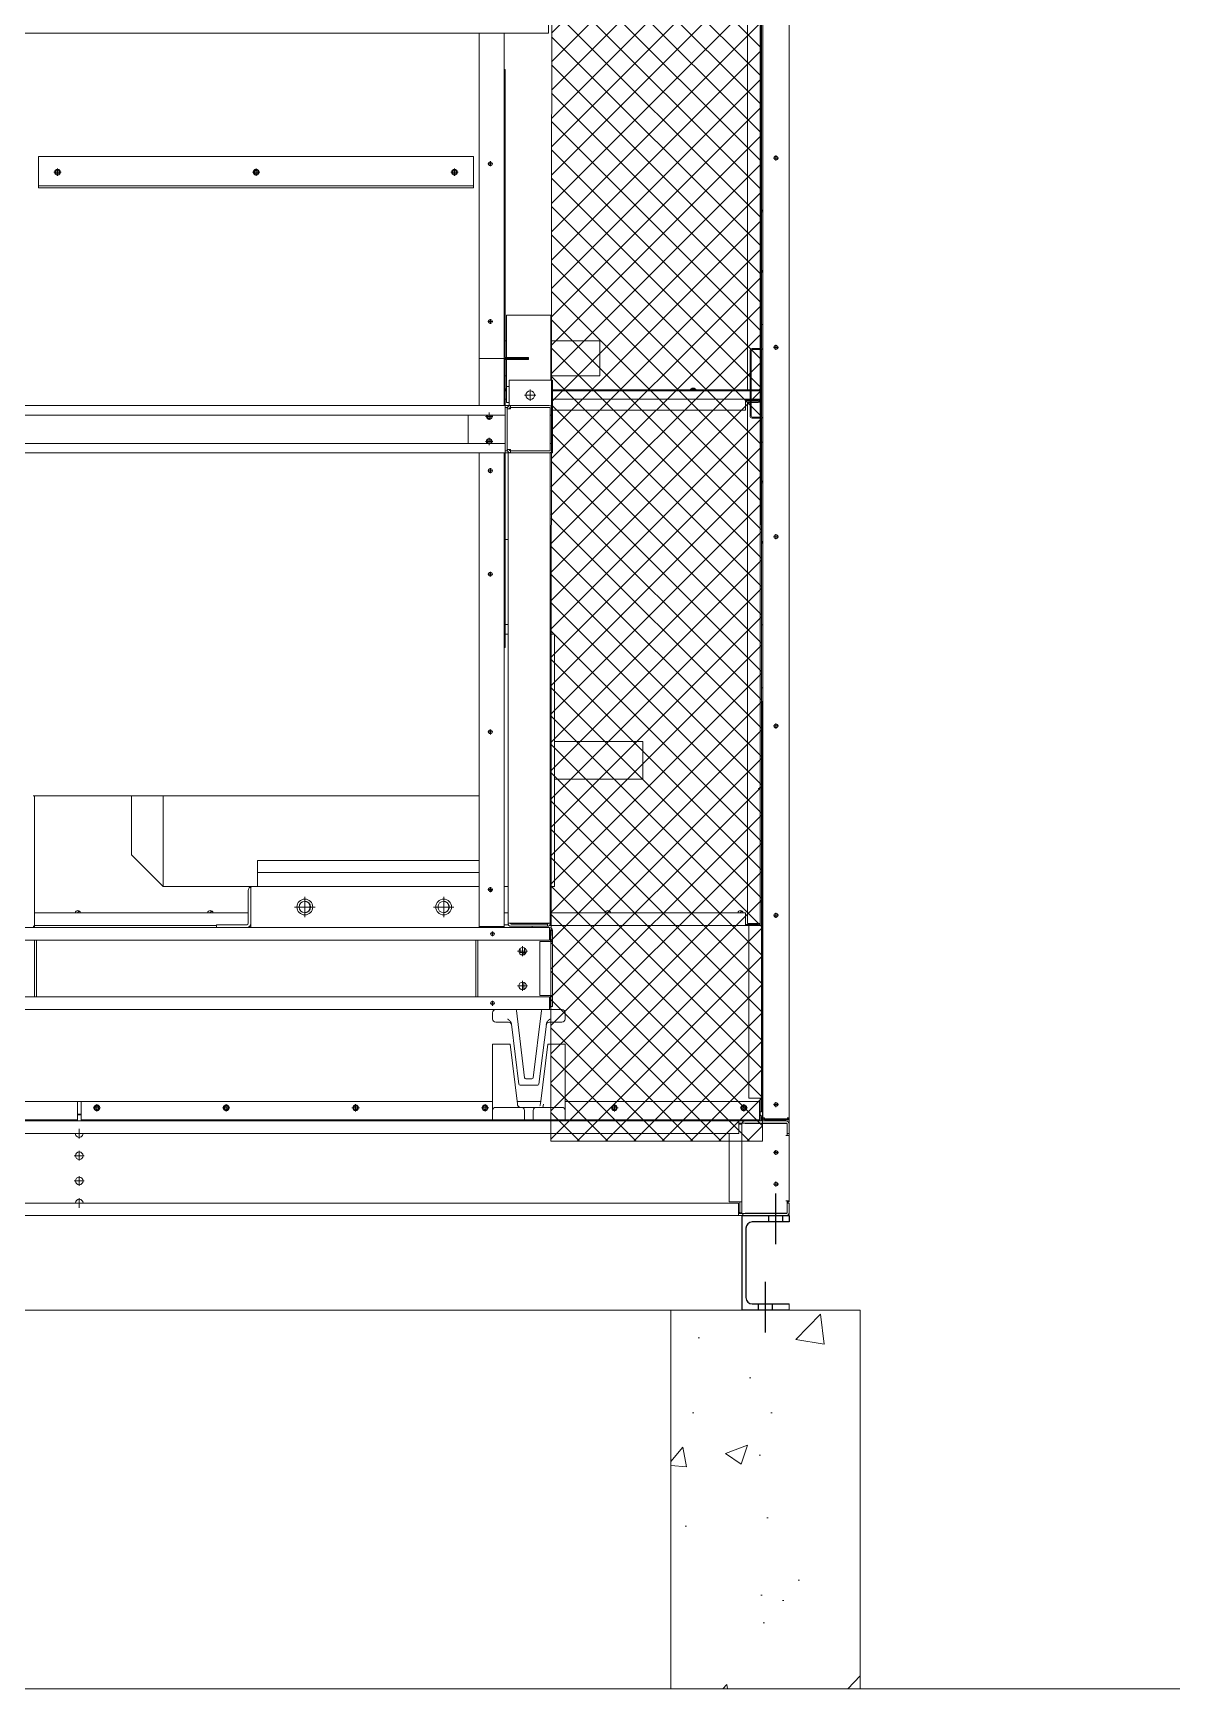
# Model space of a CAD drawing. Header units: millimetres. Extents: x 18793 to 48201, y 11745 to 32540.
# Drawn here: x 39912 to 41729, y 18578 to 21202 of the extents above; entities that cross this region are included whole.
import ezdxf

# ---------------------------------------------------------------- set-up
doc = ezdxf.new("R2010")
doc.units = ezdxf.units.MM
doc.linetypes.add('CENTERX2', pattern=[4, 2.5, -0.5, 0.5, -0.5])
doc.layers.add('냉각탑_기초', color=23, linetype='Continuous')

# ---------------------------------------------------------------- blocks, each defined once
blk = doc.blocks.new('2')
at = {"lineweight": 5}
h = blk.add_hatch(dxfattribs=at)
h.set_pattern_fill('ANSI37', scale=10)
h.set_pattern_definition([(45, (-1210487.993, -413670.1), (-22.4506403, 22.4506403), []), (135, (-1210487.993, -413670.1), (-22.4506403, -22.4506403), [])])
h.paths.add_polyline_path([(41067.8, 19446), (41064, 21399.2), (40733.9, 21399.2), (40732.6, 19446)])
at = {"color": 7, "lineweight": 20, "ltscale": 0.280701}
for p, q in [((41068.2, 19482.9), (41068.2, 22524.7)), ((41110.2, 19482.9), (41110.2, 22524.7)), ((41044, 20636.4), (41044, 21397.7)), ((41064, 21399.2), (41064, 20701.8)), ((41066.6, 20920.3), (41066.6, 21297.9)), ((40729, 21216.8), (40729, 21201.8)), ((38191.4, 21201.8), (40729, 21201.8)), ((40618.7, 21201.8), (40618.7, 20611.6)), ((40658.7, 21201.8), (40658.7, 20686.4)), ((40658.7, 21144.4), (40659.9, 21144.4)), ((40659.9, 21144.4), (40659.9, 21142.8)), ((40659.9, 21142.8), (40659.9, 20688)), ((40609.9, 21006.4), (39920.9, 21006.4)), ((39920.9, 20956.4), (39920.9, 21006.4)), ((40609.9, 21006.4), (40609.9, 20961.6)), ((40632.8, 20994.8), (40640.6, 20994.8)), ((40636.7, 20998.7), (40636.7, 20990.9)), ((41085.3, 21003.8), (41093.1, 21003.8)), ((41089.2, 21007.7), (41089.2, 20999.9)), ((39945.1, 20981.4), (39956.8, 20981.4)), ((39950.9, 20987.3), (39950.9, 20975.6)), ((39950.9, 20985.3), (39950.9, 20977.5)), ((40259.6, 20981.4), (40271.3, 20981.4)), ((40265.4, 20987.3), (40265.4, 20975.6)), ((40265.4, 20985.3), (40265.4, 20977.5)), ((40574.1, 20981.4), (40585.8, 20981.4)), ((40579.9, 20987.3), (40579.9, 20975.6)), ((40579.9, 20985.3), (40579.9, 20977.5)), ((39920.9, 20959.6), (40609.9, 20959.6)), ((39920.9, 20956.4), (40609.9, 20956.4)), ((40609.9, 20961.6), (40609.9, 20956.4)), ((41066.2, 20825.7), (41066.2, 20918.7)), ((41068.2, 20918.7), (41066.2, 20918.7)), ((41068.2, 20825.7), (41066.2, 20825.7)), ((41066.6, 20740.2), (41066.6, 20824.1)), ((40632.8, 20744.8), (40640.6, 20744.8)), ((40636.7, 20748.7), (40636.7, 20740.9)), ((40662.4, 20688), (40662.4, 20754.6)), ((40732.4, 20754.6), (40662.4, 20754.6)), ((40732.4, 20686.4), (40732.4, 20754.6)), ((41066.6, 20703.3), (41066.6, 20740.2)), ((41066.6, 20740.2), (41068.2, 20740.2)), ((40659.9, 20713.9), (40662.4, 20713.9)), ((40732.4, 20713.9), (40810.2, 20713.9)), ((40810.2, 20713.9), (40810.2, 20662.3)), ((41085.3, 20703.8), (41093.1, 20703.8)), ((41089.2, 20707.7), (41089.2, 20699.9)), ((40618.7, 20686.4), (40655.9, 20686.4)), ((40658.7, 20686.4), (40655.9, 20686.4)), ((40658.7, 20686.4), (40658.7, 20611.6)), ((40697.1, 20688), (40659.9, 20688)), ((40697.1, 20686.4), (40659.9, 20686.4)), ((40697.1, 20684.8), (40659.9, 20684.8)), ((40659.9, 20684.8), (40659.9, 20611.6)), ((40662.4, 20684.8), (40662.4, 20641.6)), ((40697.1, 20688), (40697.1, 20684.8)), ((40732.4, 20686.4), (40732.4, 20651.6)), ((41048.2, 20594.9), (41048.2, 20698.7)), ((41049.8, 20594.9), (41049.8, 20698.7)), ((41065.1, 20701.8), (41051.3, 20701.8)), ((41065.1, 20700.2), (41051.3, 20700.2)), ((41064, 20700.2), (41064, 20638.7)), ((41066.6, 20593), (41066.6, 20700.6)), ((40659.9, 20658.9), (40662.4, 20658.9)), ((40734.9, 20651.6), (40666.4, 20651.6)), ((40666.4, 20611.2), (40666.4, 20651.6)), ((40732.4, 20658.9), (40810.2, 20658.9)), ((40734.9, 20606.4), (40734.9, 20651.6)), ((40810.2, 20662.3), (40810.2, 20658.9)), ((40659.9, 20636.3), (40662.4, 20636.3)), ((40659.9, 20634.9), (40662.4, 20634.9)), ((40666.4, 20641.6), (40662.4, 20641.6)), ((40662.4, 20616.6), (40662.4, 20641.6)), ((40690.8, 20628.1), (40709, 20628.1)), ((40699.9, 20637.2), (40699.9, 20619)), ((40734.9, 20636.3), (41048.2, 20636.3)), ((40734.9, 20634.9), (41048.2, 20634.9)), ((41048.2, 20636.4), (41044, 20636.4)), ((41060.5, 20636.4), (41049.8, 20636.4)), ((41049.8, 20636.3), (41064, 20636.3)), ((41049.8, 20634.9), (41064, 20634.9)), ((41062, 20636.3), (41062, 20636.6)), ((41064, 20636.3), (41064, 20638.7)), ((41064, 20634.9), (41064, 20636.3)), ((41064, 20634.9), (41064, 20622.8)), ((38260.4, 20611.6), (40660, 20611.6)), ((40634.9, 20600.4), (40634.9, 20588.7)), ((40662.4, 20621.7), (40659.9, 20621.7)), ((40660, 20611.6), (40661.7, 20611.6)), ((40660, 20611.6), (40660, 20606.4)), ((40660, 20608.4), (40663.2, 20608.4)), ((40660, 20551.6), (40660, 20606.4)), ((40661.7, 20611.6), (40666.4, 20611.6)), ((40666.4, 20616.6), (40662.4, 20616.6)), ((40663.2, 20539.8), (40663.2, 20608.4)), ((40668.4, 20606.4), (40663.2, 20606.4)), ((40666.4, 20611.6), (40667.9, 20611.6)), ((40729.7, 20611.6), (40668.4, 20611.6)), ((40668.4, 20611.6), (40668.4, 20606.4)), ((40668.4, 20608.4), (40731.7, 20608.4)), ((40731.7, 20608.4), (40731.7, 20539.8)), ((41048.2, 20621.7), (40734.9, 20621.7)), ((40734.9, 20551.6), (40734.9, 20606.4)), ((41040.9, 20604.2), (40734.9, 20604.2)), ((41040.9, 20604.2), (41040.9, 20620.9)), ((41040.9, 20620.9), (41048.2, 20620.9)), ((41048.2, 20619.8), (41040.9, 20619.8)), ((41044, 20617.6), (41048.2, 20617.6)), ((41044, 20617.6), (41044, 20616.5)), ((41044, 20616.5), (41048.2, 20616.5)), ((41044, 19790.9), (41044, 20616.5)), ((41064, 20621.7), (41049.8, 20621.7)), ((41049.8, 20620.9), (41060.9, 20620.9)), ((41060.9, 20619.8), (41049.8, 20619.8)), ((41049.8, 20617.6), (41060.9, 20617.6)), ((41049.8, 20616.5), (41060.9, 20616.5)), ((41060.9, 20621.7), (41060.9, 20620.9)), ((41060.9, 20619.8), (41060.9, 20620.9)), ((41062.4, 20618.7), (41062.4, 20621.7)), ((41064, 20618.7), (41064, 20622.8)), ((41064, 20618.7), (41064, 20593.4)), ((40660, 20596.6), (38260.4, 20596.6)), ((40601.7, 20596.6), (40601.7, 20551.6)), ((40629.1, 20594.5), (40640.8, 20594.5)), ((40734.9, 20596.6), (40731.7, 20596.6)), ((41065.1, 20593.4), (41051.3, 20593.4)), ((41065.1, 20591.8), (41051.3, 20591.8)), ((41064, 20591.8), (41064, 20006.6)), ((41066.6, 20590.3), (41066.6, 20590.3)), ((41066.6, 20590.3), (41066.6, 20553.4)), ((38260.4, 20551.6), (40660, 20551.6)), ((40629.1, 20554.5), (40640.8, 20554.5)), ((40634.9, 20560.4), (40634.9, 20548.7)), ((40660, 20536.6), (40660, 20551.6)), ((40734.9, 20551.6), (40731.7, 20551.6)), ((40734.9, 20551.6), (40734.9, 20541.8)), ((41066.6, 20491), (41066.6, 20553.4)), ((41066.6, 20553.4), (41068.2, 20553.4)), ((40660, 20536.6), (38260.4, 20536.6)), ((40618.7, 20536.6), (40618.7, 19786)), ((40658.7, 20536.6), (40658.7, 19787.2)), ((40659.9, 20536.6), (40660.2, 20536.6)), ((40659.9, 20536.6), (40659.9, 20433.6)), ((40663.2, 20539.8), (40660, 20539.8)), ((40661.7, 20536.6), (40660, 20536.6)), ((40660.2, 20536.6), (40661.7, 20536.6)), ((40661.7, 20536.6), (40666.4, 20536.6)), ((40661.7, 20536.6), (40661.7, 20536.6)), ((40661.7, 20536.6), (40664.7, 20536.6)), ((40668.4, 20541.8), (40663.2, 20541.8)), ((40664.7, 20536.6), (40664.7, 19791.1)), ((40666.4, 20536.6), (40666.4, 20537)), ((40668.4, 20536.6), (40666.4, 20536.6)), ((40666.4, 20536.6), (40667.9, 20536.6)), ((40667.9, 20536.6), (40668.4, 20536.6)), ((40668.4, 20541.8), (40668.4, 20536.6)), ((40668.4, 20539.8), (40729.7, 20539.8)), ((40731.7, 20539.8), (40668.4, 20539.8)), ((40729.7, 20536.6), (40668.4, 20536.6)), ((40734.9, 20536.6), (40729.7, 20536.6)), ((40729.7, 20536.6), (40734.9, 20536.6)), ((40731.7, 20536.6), (40731.7, 19791.1)), ((40734.9, 20536.6), (40731.7, 20536.6)), ((40734.9, 20536.6), (40734.9, 20541.8)), ((40632.8, 20508.4), (40640.6, 20508.4)), ((40636.7, 20512.3), (40636.7, 20504.5)), ((41066.2, 20396.3), (41066.2, 20489.3)), ((41068.2, 20489.3), (41066.2, 20489.3)), ((40659.9, 20433.6), (40659.9, 20228.4)), ((40664.7, 20399.4), (40659.9, 20399.4)), ((41068.2, 20396.3), (41066.2, 20396.3)), ((41066.6, 20264), (41066.6, 20394.7)), ((41085.3, 20403.8), (41093.1, 20403.8)), ((41089.2, 20407.7), (41089.2, 20399.9)), ((40632.8, 20344.4), (40640.6, 20344.4)), ((40636.7, 20348.3), (40636.7, 20340.5)), ((40659.9, 20264.4), (40664.7, 20264.4)), ((41066.2, 20164), (41066.2, 20264)), ((41068.2, 20264), (41066.2, 20264)), ((40659.9, 20249.4), (40664.7, 20249.4)), ((40731.7, 20249.4), (40738.2, 20249.4)), ((40738.2, 20249.4), (40738.2, 20049.4)), ((40658.7, 20228.4), (40659.9, 20228.4)), ((41068.2, 20164), (41066.2, 20164)), ((41066.6, 19624.2), (41066.6, 20164)), ((41085.3, 20103.8), (41093.1, 20103.8)), ((41089.2, 20107.7), (41089.2, 20099.9)), ((40632.8, 20094.4), (40640.6, 20094.4)), ((40636.7, 20098.3), (40636.7, 20090.5)), ((40738.2, 20079.4), (40878.2, 20079.4)), ((40878.2, 20079.4), (40878.2, 20049.4)), ((40738.2, 20049.4), (40738.2, 19849.4)), ((40878.2, 20049.4), (40878.2, 20019.4)), ((40738.2, 20019.4), (40878.2, 20019.4)), ((41062.4, 20004.7), (41062.4, 20004.7)), ((41064, 20004.7), (41064, 20006.6)), ((41064, 20004.7), (41064, 19790.9)), ((39912.1, 19992.9), (40618.7, 19992.9)), ((39914.1, 19992.9), (39914.1, 19786.6)), ((40068.2, 19992.9), (40068.2, 19899.4)), ((40118.2, 19992.9), (40118.2, 19849.4)), ((40068.2, 19899.4), (40118.2, 19849.4)), ((40618.7, 19890.7), (40267.7, 19890.7)), ((40267.7, 19890.7), (40267.7, 19871.4)), ((40618.7, 19871.4), (40267.7, 19871.4)), ((40267.7, 19871.4), (40267.7, 19849.4)), ((40118.2, 19849.4), (40259.2, 19849.4)), ((40252.7, 19790.9), (40252.7, 19842.9)), ((40257.2, 19846.4), (40256, 19848.5)), ((40257.2, 19784.4), (40257.2, 19848.5)), ((40257.2, 19842.9), (40257.2, 19790.9)), ((40618.7, 19849.4), (40259.2, 19849.4)), ((40632.8, 19844.4), (40640.6, 19844.4)), ((40636.7, 19848.3), (40636.7, 19840.5)), ((40658.7, 19849.4), (40664.7, 19849.4)), ((40731.7, 19849.4), (40738.2, 19849.4)), ((40326.5, 19816.9), (40359, 19816.9)), ((40342.7, 19833.2), (40342.7, 19800.7)), ((40546.5, 19816.9), (40579, 19816.9)), ((40562.7, 19833.2), (40562.7, 19800.7)), ((41064.2, 19827.8), (41064, 19827.8)), ((41064.2, 19824.4), (41064.2, 19827.8)), ((41064.2, 19824.4), (41066.2, 19824.4)), ((41064.2, 19824.4), (41064.2, 19792.8)), ((41066.2, 19824.4), (41066.2, 19787.4)), ((41068.2, 19832.6), (41068.2, 19832.6)), ((41068.2, 19832.6), (41068.2, 19832.6)), ((41068.2, 19832.6), (41068.2, 19832.6)), ((41068.2, 19832.6), (41068.2, 19832.6)), ((41068.2, 19824.4), (41068.2, 19824.4)), ((41068.2, 19824.4), (41068.2, 19824.4)), ((39912.1, 19786.6), (39914.1, 19786.6)), ((39912.1, 19786), (39914.1, 19786)), ((39914.1, 19807.8), (40252.7, 19807.8)), ((39914.1, 19787.8), (40202.7, 19787.8)), ((39914.1, 19786.6), (39914.1, 19786)), ((39914.1, 19784.4), (39914.1, 19786)), ((40250.7, 19788.9), (40202.7, 19788.9)), ((40202.7, 19784.4), (40202.7, 19788.9)), ((40256.5, 19787.8), (40257.2, 19787.8)), ((40618.7, 19786), (40655.9, 19786)), ((40618.7, 19786), (40618.7, 19784.4)), ((40655.9, 19786), (40658.7, 19786)), ((40658.1, 19785.5), (40658.5, 19785.4)), ((40658.7, 19807.8), (40664.7, 19807.8)), ((40665.3, 19788.9), (40658.7, 19788.9)), ((40658.7, 19787.2), (40658.7, 19786)), ((40664.7, 19791.1), (40669.4, 19791.1)), ((40727, 19791.1), (40669.4, 19791.1)), ((40669.4, 19789.6), (40727, 19789.6)), ((40669.4, 19786.4), (40727, 19786.4)), ((40702.7, 19786.4), (40702.7, 19784.4)), ((40731.7, 19791.1), (40727, 19791.1)), ((40727, 19786.4), (40727, 19789.6)), ((40730.4, 19787.8), (41060.9, 19787.8)), ((40731.7, 19807.8), (41040.9, 19807.8)), ((41040.9, 19787.8), (41040.9, 19807.8)), ((41040.9, 19789.4), (41060.9, 19789.4)), ((41060.9, 19787.8), (41040.9, 19787.8)), ((41044, 19790.9), (41060.9, 19790.9)), ((41044, 19790.9), (41060.9, 19790.9)), ((41046.2, 19787.4), (41046.2, 19514.2)), ((41046.2, 19787.4), (41062.8, 19787.4)), ((41060.9, 19790.9), (41060.9, 19789.4)), ((41060.9, 19789.4), (41060.9, 19787.8)), ((41060.9, 19787.8), (41060.9, 19787.8)), ((41062.4, 19790.9), (41062.4, 19790.9)), ((41062.8, 19787.4), (41066.2, 19787.4)), ((41064.2, 19792.8), (41064, 19792.8)), ((41064, 19790.9), (41064, 19790.9)), ((41064.2, 19787.4), (41064.2, 19792.8)), ((41066.2, 19787.4), (41066.2, 19492.2)), ((41085.3, 19803.8), (41093.1, 19803.8)), ((41089.2, 19807.7), (41089.2, 19799.9)), ((40730.5, 19764.4), (38305.3, 19764.4)), ((39874.9, 19784.4), (39914.1, 19784.4)), ((40730.5, 19784.4), (39914.1, 19784.4)), ((39914.1, 19764.4), (39914.1, 19674.4)), ((39917.3, 19764.4), (39917.3, 19674.4)), ((40613.5, 19764.4), (40613.5, 19674.4)), ((40616.7, 19764.4), (40616.7, 19674.4)), ((40655.9, 19784.4), (40618.7, 19784.4)), ((40636.2, 19774.4), (40644, 19774.4)), ((40640.1, 19778.3), (40640.1, 19770.5)), ((40715.2, 19676.4), (40715.2, 19762.4)), ((40715.2, 19762.4), (40730.5, 19762.4)), ((40730.5, 19779.7), (40730.5, 19784.4)), ((40730.5, 19779.7), (40735.2, 19779.7)), ((40730.5, 19779.7), (40730.5, 19764.4)), ((40730.5, 19762.4), (40735.2, 19762.4)), ((40732, 19762.4), (40732, 19779.7)), ((40735.2, 19676.4), (40735.2, 19779.7)), ((40679.9, 19746.9), (40695.5, 19746.9)), ((40683.9, 19745), (40683.9, 19751.5)), ((40693.4, 19745), (40683.9, 19745)), ((40686.5, 19744.2), (40686.5, 19745)), ((40686.5, 19744.2), (40693.1, 19744.2)), ((40687.7, 19754.7), (40687.7, 19739.1)), ((40689.7, 19743.6), (40689.7, 19741.3)), ((40690.8, 19745), (40690.8, 19752.1)), ((40679.9, 19691.9), (40695.5, 19691.9)), ((40687.7, 19699.7), (40687.7, 19684.1)), ((40689.7, 19697.6), (40689.7, 19686.3)), ((38305.3, 19674.4), (40730.5, 19674.4)), ((38305.3, 19654.4), (40730.5, 19654.4)), ((40636.2, 19664.4), (40644, 19664.4)), ((40640.1, 19668.3), (40640.1, 19660.5)), ((40730.5, 19676.4), (40715.2, 19676.4)), ((40730.5, 19676.4), (40735.2, 19676.4)), ((40730.5, 19674.4), (40730.5, 19654.4)), ((40730.5, 19659.1), (40732, 19659.1)), ((40730.5, 19654.4), (40745.2, 19654.4)), ((40732, 19659.1), (40732, 19676.4)), ((40735.2, 19659.1), (40732, 19659.1)), ((40735.2, 19676.4), (40735.2, 19659.1)), ((40745.2, 19654.4), (40750.2, 19654.4)), ((40640.2, 19649.4), (40640.2, 19639.4)), ((40645.2, 19634.4), (40650.2, 19634.4)), ((40650.2, 19634.4), (40665.3, 19634.4)), ((40681.8, 19536.2), (40670.1, 19631.4)), ((40691, 19546.2), (40677.9, 19652.7)), ((40717.5, 19652.7), (40704.4, 19546.2)), ((40713.7, 19536.2), (40725.4, 19631.4)), ((40745.2, 19634.4), (40730.2, 19634.4)), ((40745.2, 19634.4), (40750.2, 19634.4)), ((40755.2, 19649.4), (40755.2, 19639.4)), ((41068.2, 19624.2), (41066.6, 19624.2)), ((41067.2, 19624.2), (41067.2, 19587.8)), ((40640.2, 19479.4), (40640.2, 19599.4)), ((40640.2, 19599.4), (40645.2, 19599.4)), ((40645.2, 19599.4), (40662.9, 19599.4)), ((40668, 19599.4), (40662.9, 19599.4)), ((40679.5, 19505), (40668, 19599.4)), ((40715.9, 19505), (40727.5, 19599.4)), ((40727.5, 19599.4), (40732.5, 19599.4)), ((40755.2, 19599.4), (40732.5, 19599.4)), ((40755.2, 19599.4), (40755.2, 19504.4)), ((41067.2, 19587.8), (41066.2, 19587.8)), ((41066.2, 19581.3), (41066.4, 19580.8)), ((41066.4, 19587.3), (41066.4, 19580.8)), ((41067.2, 19582.3), (41066.4, 19580.8)), ((41067.2, 19582.3), (41067.2, 19587.3)), ((41067.2, 19582.3), (41067.9, 19580.8)), ((41067.9, 19587.4), (41067.9, 19580.8)), ((41068.2, 19581.3), (41067.9, 19580.8)), ((40683.8, 19534.4), (40711.7, 19534.4)), ((40693, 19544.4), (40702.5, 19544.4)), ((41066.2, 19544.4), (41066.4, 19544.8)), ((41066.2, 19535.3), (41066.4, 19534.8)), ((41066.4, 19534.8), (41066.4, 19544.8)), ((41067.2, 19543.3), (41066.4, 19544.8)), ((41067.2, 19536.3), (41066.4, 19534.8)), ((41067.2, 19543.3), (41067.9, 19544.8)), ((41067.2, 19543.3), (41067.2, 19536.3)), ((41067.2, 19536.3), (41067.9, 19534.8)), ((41067.9, 19534.8), (41067.9, 19544.8)), ((41068.2, 19544.3), (41067.9, 19544.8)), ((41068.2, 19535.3), (41067.9, 19534.8)), ((38938.2, 19508.8), (39982.2, 19508.8)), ((39988.2, 19508.8), (39982.2, 19508.8)), ((39982.2, 19508.8), (39982.2, 19477.8)), ((40640.2, 19508.8), (39988.2, 19508.8)), ((39988.2, 19508.8), (39988.2, 19477.8)), ((40007.4, 19498.8), (40019.1, 19498.8)), ((40013.2, 19504.7), (40013.2, 19493)), ((40212.4, 19498.8), (40224.1, 19498.8)), ((40218.2, 19504.7), (40218.2, 19493)), ((40417.4, 19498.8), (40429.1, 19498.8)), ((40423.2, 19504.7), (40423.2, 19493)), ((40622.4, 19498.8), (40634.1, 19498.8)), ((40628.2, 19504.7), (40628.2, 19493)), ((40645.2, 19499.4), (40650.2, 19499.4)), ((40650.2, 19499.4), (40685.7, 19499.4)), ((40716.4, 19508.8), (40679.1, 19508.8)), ((40679.5, 19505), (40679.7, 19503.8)), ((40685.7, 19499.4), (40709.7, 19499.4)), ((40750.2, 19499.4), (40709.7, 19499.4)), ((40710.8, 19499.4), (40710.8, 19499.4)), ((40714.1, 19500.6), (40714, 19500.6)), ((40715.9, 19505), (40715.8, 19503.8)), ((40720.9, 19504.4), (40719.7, 19499.4)), ((41063.2, 19508.8), (40755.2, 19508.8)), ((40755.2, 19494.4), (40755.2, 19504.4)), ((40827.4, 19498.8), (40839.1, 19498.8)), ((40833.2, 19504.7), (40833.2, 19493)), ((41032.4, 19498.8), (41044.1, 19498.8)), ((41038.2, 19504.7), (41038.2, 19493)), ((41066.2, 19514.2), (41046.2, 19514.2)), ((41064.2, 19508.8), (41063.2, 19508.8)), ((41063.2, 19508.8), (41063.2, 19477.8)), ((41064.2, 19508.8), (41064.2, 19514.2)), ((41064.2, 19508.8), (41064.2, 19492.2)), ((41085.3, 19503.8), (41093.1, 19503.8)), ((41089.2, 19507.7), (41089.2, 19499.9)), ((37815.4, 19477.8), (41063.2, 19477.8)), ((38938.2, 19479.4), (39982.2, 19479.4)), ((39982.2, 19488.8), (39988.2, 19488.8)), ((39988.2, 19487.8), (39982.2, 19487.8)), ((39988.2, 19479.4), (41063.2, 19479.4)), ((40690.7, 19479.4), (40690.7, 19494.4)), ((40704.7, 19479.4), (40704.7, 19494.4)), ((40755.2, 19479.4), (40755.2, 19494.4)), ((41030.5, 19477.8), (41030.5, 19472.6)), ((41030.5, 19474.6), (41032, 19474.6)), ((41035.2, 19472.6), (41030.5, 19472.6)), ((41030.5, 19472.6), (41030.5, 19457.8)), ((41032, 19472.6), (41032, 19474.6)), ((41032, 19474.6), (41035.2, 19474.6)), ((41035.2, 19474.6), (41035.2, 19472.7)), ((41035.2, 19472.6), (41035.2, 19333)), ((41035.9, 19474.6), (41040.4, 19474.6)), ((41036.1, 19475.6), (41037.5, 19474.6)), ((41105, 19477.8), (41040.4, 19477.8)), ((41040.4, 19474.6), (41105, 19474.6)), ((41040.4, 19473.7), (41040.4, 19474.6)), ((41107, 19473.7), (41040.4, 19473.7)), ((41063.2, 19488.8), (41064.2, 19488.8)), ((41064.2, 19487.8), (41063.2, 19487.8)), ((41066.2, 19492.2), (41064.2, 19492.2)), ((41064.2, 19492.2), (41064.2, 19488.8)), ((41064.2, 19477.8), (41064.2, 19487.8)), ((41064.2, 19473.7), (41064.2, 19474.6)), ((41066.2, 19477.8), (41066.2, 19484.4)), ((41066.2, 19473.7), (41066.2, 19474.6)), ((41068.2, 19482.9), (41068.2, 19477.8)), ((41068.2, 19482.9), (41071.3, 19482.9)), ((41068.2, 19474.6), (41068.2, 19473.7)), ((41071.3, 19479.8), (41071.3, 19482.9)), ((41110.2, 19481.4), (41071.3, 19481.4)), ((41110.2, 19481.4), (41071.3, 19481.4)), ((41110.2, 19479.8), (41071.3, 19479.8)), ((41107, 19473.7), (41107, 19454.6)), ((41110.2, 19482.9), (41107.1, 19482.9)), ((41110.2, 19482.9), (41110.2, 19472.6)), ((41110.2, 19472.6), (41110.2, 19457.8)), ((41030.5, 19457.8), (37889.9, 19457.8)), ((39977.4, 19457.8), (39993, 19457.8)), ((39985.2, 19465.6), (39985.2, 19450)), ((41015.2, 19349.8), (41015.2, 19457.8)), ((41110.2, 19454.6), (41105, 19454.6)), ((41110.2, 19457.8), (41107, 19457.8)), ((41110.2, 19457.8), (41110.2, 19454.6)), ((41110.2, 19454.6), (41110.2, 19351)), ((39977.4, 19422.8), (39993, 19422.8)), ((39985.2, 19430.6), (39985.2, 19415)), ((41085.3, 19427.8), (41093.1, 19427.8)), ((41086.6, 19426.3), (41089.8, 19430.8)), ((41089.2, 19431.7), (41089.2, 19423.9)), ((39977.4, 19382.8), (39993, 19382.8)), ((39985.2, 19390.6), (39985.2, 19375)), ((41085.3, 19377.8), (41093.1, 19377.8)), ((41089.2, 19381.7), (41089.2, 19373.9)), ((37890.4, 19347.8), (41030, 19347.8)), ((39977.4, 19347.8), (39993, 19347.8)), ((39985.2, 19355.6), (39985.2, 19340)), ((41035.2, 19349.8), (41015.2, 19349.8)), ((41030, 19347.8), (41030, 19333)), ((41032, 19331), (41032, 19349.8)), ((41105, 19351), (41110.2, 19351)), ((41107, 19351), (41107, 19331.9)), ((41107, 19349.8), (41110.2, 19349.8)), ((41110.2, 19347.8), (41107, 19347.8)), ((41108.2, 19349.8), (41108.2, 19347.8)), ((41110.2, 19351), (41110.2, 19349.8)), ((41110.2, 19347.8), (41110.2, 19333)), ((37890.4, 19327.8), (41030, 19327.8)), ((41030, 19333), (41030, 19327.8)), ((41030, 19333), (41032, 19333)), ((41030, 19331), (41035.2, 19331)), ((41040.4, 19327.8), (41030, 19327.8)), ((41035.2, 19332.5), (41032, 19332.5)), ((41035.2, 19332.9), (41035.2, 19331)), ((41035.9, 19331), (41040.4, 19331)), ((41036.1, 19330.1), (41037.5, 19331)), ((41040.4, 19331.9), (41040.4, 19331)), ((41040.4, 19331.9), (41107, 19331.9)), ((41040.4, 19331), (41105, 19331)), ((41105, 19327.8), (41040.4, 19327.8)), ((41066.2, 19331.2), (41062.8, 19331.2)), ((41064.2, 19331), (41064.2, 19331.2)), ((41066.2, 19331.9), (41066.2, 19331)), ((41068.2, 19331.9), (41068.2, 19331.2)), ((41068.2, 19331.2), (41068.2, 19331.2)), ((41106.8, 19327.8), (41105, 19327.8)), ((41110.2, 19333), (41110.2, 19331.2))]:
    blk.add_line(p, q, dxfattribs=at)
at = {"color": 1, "linetype": 'CENTERX2', "ltscale": 50}
blk.add_line((41089.2, 19282.8), (41089.2, 19362.8), dxfattribs=at)
at = {"color": 7, "lineweight": 25, "ltscale": 0.125}
for p, q in [((41035.2, 19327.8), (41110.2, 19327.8)), ((41110.2, 19177.8), (41035.2, 19177.8))]:
    blk.add_line(p, q, dxfattribs=at)
at = {"ltscale": 25}
blk.add_line((41035.2, 19327.8), (41035.2, 19177.8), dxfattribs=at)
at = {"color": 7, "lineweight": 25, "ltscale": 0.05125}
for p, q in [((41110.2, 19317.8), (41051.7, 19317.8)), ((41051.7, 19187.8), (41110.2, 19187.8))]:
    blk.add_line(p, q, dxfattribs=at)
for p, q in [((41078.2, 19317.8), (41078.2, 19327.8)), ((41100.2, 19317.8), (41100.2, 19327.8)), ((41061.7, 19177.8), (41061.7, 19187.8)), ((41083.7, 19177.8), (41083.7, 19187.8))]:
    blk.add_line(p, q)
at = {"color": 7, "lineweight": 25, "ltscale": 0.008333}
blk.add_line((41110.2, 19327.8), (41110.2, 19317.8), dxfattribs=at)
at = {"color": 7, "lineweight": 25, "ltscale": 0.091667}
blk.add_line((41041.7, 19307.8), (41041.7, 19197.8), dxfattribs=at)
at = {"color": 7, "lineweight": 15, "ltscale": 0.0625}
blk.add_line((41110.2, 19187.8), (41110.2, 19177.8), dxfattribs=at)
at = {"lineweight": 5}
blk.add_line((37885.2, 19177.8), (41035.2, 19177.8), dxfattribs=at)
at = {"color": 0, "lineweight": 20}
blk.add_lwpolyline([(40733.9, 21399.2), (41064, 21399.2), (41067.8, 19446), (40732.6, 19446)], close=True, dxfattribs=at)
at = {"color": 7, "lineweight": 20, "ltscale": 0.280701}
for centre, radius in [((40636.7, 20994.8), 3), ((41089.2, 21003.8), 3), ((39950.9, 20981.4), 4.5), ((39950.9, 20981.4), 3), ((40265.4, 20981.4), 4.5), ((40265.4, 20981.4), 3), ((40579.9, 20981.4), 4.5), ((40579.9, 20981.4), 3), ((40636.7, 20744.8), 3), ((41089.2, 20703.8), 3), ((40699.9, 20628.1), 7), ((40636.7, 20508.4), 3), ((41089.2, 20403.8), 3), ((40636.7, 20344.4), 3), ((41089.2, 20103.8), 3), ((40636.7, 20094.4), 3), ((40636.7, 19844.4), 3), ((40342.7, 19816.9), 12.5), ((40342.7, 19816.9), 9), ((40562.7, 19816.9), 12.5), ((40562.7, 19816.9), 9), ((41089.2, 19803.8), 3), ((40640.1, 19774.4), 3), ((40687.7, 19746.9), 6), ((40687.7, 19691.9), 6), ((40640.1, 19664.4), 3), ((40013.2, 19498.8), 4.5), ((40013.2, 19498.8), 3), ((40218.2, 19498.8), 4.5), ((40218.2, 19498.8), 3), ((40423.2, 19498.8), 4.5), ((40423.2, 19498.8), 3), ((40628.2, 19498.8), 4.5), ((40628.2, 19498.8), 3), ((40833.2, 19498.8), 4.5), ((40833.2, 19498.8), 3), ((41038.2, 19498.8), 4.5), ((41038.2, 19498.8), 3), ((41089.2, 19503.8), 3), ((39985.2, 19422.8), 6), ((41089.2, 19427.8), 3), ((39985.2, 19382.8), 6), ((41089.2, 19377.8), 3)]:
    blk.add_circle(centre, radius, dxfattribs=at)
for centre, radius, start, end in [((40663.9, 21207), 5.2, 269.7849, 270), ((40728.5, 21207), 5.2, 270, 270.214), ((41071.3, 21156.9), 3.1, 180, 180.5315), ((41069.7, 20918.7), 3.5, 115.3741, 180), ((41069.7, 20825.7), 3.5, 180, 244.6259), ((40659.9, 20689.2), 1.2, 180, 270), ((40659.9, 20689.2), 2.8, 244.624, 270), ((40659.9, 20683.6), 2.8, 90, 115.376), ((40659.9, 20683.6), 1.2, 90, 180), ((41051.3, 20698.7), 3.1, 90, 180), ((41051.3, 20698.7), 1.5, 90, 180), ((41065.1, 20703.3), 1.5, 270, 0), ((41065.1, 20703.3), 3.1, 270, 0), ((40668.4, 20606.4), 5.2, 90, 180), ((40668.4, 20606.4), 2, 90, 180), ((40729.7, 20606.4), 5.2, 0, 90), ((40634.9, 20594.5), 4.5, 152.1808, 27.8192), ((40634.9, 20594.5), 4.5, 152.1815, 27.8185), ((40634.9, 20594.5), 3, 135.5708, 44.4292), ((41051.3, 20594.9), 3.1, 180, 270), ((41051.3, 20594.9), 1.5, 180, 270), ((41065.1, 20590.3), 3.1, 0, 90), ((41065.1, 20590.3), 1.5, 0, 90), ((40634.9, 20554.5), 4.5, 319.8772, 220.1227), ((40634.9, 20554.5), 4.5, 319.8764, 220.1235), ((40634.9, 20554.5), 3, 284.8411, 255.1589), ((40668.4, 20541.8), 5.2, 180, 270), ((40668.4, 20541.8), 2, 180, 270), ((40729.7, 20541.8), 5.2, 270, 0), ((41069.7, 20489.3), 3.5, 115.3741, 180), ((41069.7, 20396.3), 3.5, 180, 244.6259), ((41071.3, 20186.7), 3.1, 179.4684, 180), ((40259.2, 19842.9), 6.5, 90, 180), ((39985.2, 19806.8), 3, 62.3709, 159.7606), ((40195.2, 19806.8), 3, 62.3709, 159.7606), ((40250.7, 19790.9), 2, 270, 0), ((40250.7, 19790.9), 6.5, 270.4522, 0), ((40655.9, 19787.2), 2.8, 270, 334.6203), ((40652.4, 19787.3), 6.36, 342.8204, 348.4673), ((40669.4, 19791.1), 4.7, 180, 270), ((40669.4, 19791.1), 1.5, 180, 270), ((40727, 19791.1), 4.7, 270, 0), ((40727, 19791.1), 1.5, 270, 0), ((40825.2, 19806.8), 3, 62.3709, 159.7606), ((41035.2, 19806.8), 3, 62.3709, 159.7606), ((40730.5, 19779.7), 4.7, 0, 90), ((40730.5, 19779.7), 1.5, 0, 90), ((40689.1, 19743.6), 0.6, 0, 90), ((40202.4, 19659.1), 4.7, 269.72, 270), ((40268, 19659.1), 4.7, 270, 270.28), ((40645.2, 19649.4), 5, 90, 180), ((40644.9, 19659.1), 4.7, 269.7229, 270), ((40676, 19652.4), 2, 7, 90), ((40719.5, 19652.4), 2, 90, 173), ((40730.5, 19659.1), 1.5, 270, 0), ((40750.2, 19649.4), 5, 0, 90), ((40645.2, 19639.4), 5, 180, 270), ((40665.3, 19629.4), 5, 7, 90), ((40730.2, 19629.4), 5, 90, 173), ((40750.2, 19639.4), 5, 270, 0), ((40683.8, 19536.4), 2, 187, 270), ((40693, 19546.4), 2, 187, 270), ((40702.5, 19546.4), 2, 270, 353), ((40711.7, 19536.4), 2, 270, 353), ((40645.2, 19494.4), 5, 90, 180), ((40684.7, 19504.4), 5, 187.0004, 269.8075), ((40684.6, 19504.4), 4.97, 189.5501, 207.8016), ((40684.7, 19504.4), 5.08, 198.4501, 207.4918), ((40685.7, 19494.4), 5, 360, 90), ((40709.7, 19494.4), 5, 90, 180), ((40710.8, 19504.6), 5.19, 270.3847, 273.9534), ((40710.8, 19504.4), 4.97, 332.1921, 350.4624), ((40750.2, 19494.4), 5, 0, 90), ((41089.2, 19504.8), 3, 189.6002, 350.4148), ((41040.4, 19472.6), 5.2, 90, 180), ((41071.3, 19482.9), 3.1, 180, 270), ((41071.3, 19482.9), 1.5, 180, 270), ((41105, 19472.6), 5.2, 0, 90), ((41105, 19472.6), 2, 33.3671, 90), ((39985.2, 19457.8), 6, 180, 0.0005), ((39985.2, 19347.8), 6, 0, 180), ((41040.4, 19333), 5.2, 180, 270), ((41071.6, 19331.2), 3.4, 180, 183.3723), ((41069.2, 19331.2), 0.955, 180.0657, 192.1536), ((41071.6, 19331.2), 3.4, 269.0724, 270), ((41105, 19333), 5.2, 270, 0), ((41105, 19333), 2, 270, 326.6331), ((41106.8, 19331.2), 3.4, 270, 0)]:
    blk.add_arc(centre, radius, start, end, dxfattribs=at)
at = {"color": 7, "lineweight": 25}
for centre, start, end in [((41051.7, 19307.8), 90, 180), ((41051.7, 19197.8), 180, 270)]:
    blk.add_arc(centre, 10, start, end, dxfattribs=at)
at = {"color": 7, "lineweight": 20, "ltscale": 0.280701, "extrusion": (0, 0, -1)}
for centre, major_axis, ratio, start_param, end_param in [((40658, 20636.1), (4.5, 0), 0.681998, 5.162778, 6.14107), ((40658, 20634.6), (4.5, 0), 0.681998, 5.162778, 5.708154), ((40958, 20636.1), (-4.5, 0), 0.681998, 0.067303, 1.570796), ((40958, 20634.6), (-4.5, 0), 0.681998, 0.575031, 1.570796), ((40958, 20636.1), (4.5, 0), 0.681998, 4.712389, 6.215882), ((40958, 20634.6), (4.5, 0), 0.681998, 4.712389, 5.708154), ((41060.5, 20638.7), (3.5, 0), 0.681998, 6.283185, 7.853982), ((41060.9, 20618.7), (3.1, 0), 0.681998, 0, 1.570796), ((41060.9, 20618.7), (1.5, 0), 0.681998, 0, 1.570796), ((41060.9, 20006.6), (3.1, 0), 0.681998, 0, 1.570796), ((41060.9, 20004.7), (3.1, 0), 0.000436, 5.208009, 6.283185), ((40638.7, 19841.6), (-3, 0), 0.866065, 0.009602, 1.901372), ((40638.7, 19840.8), (-3, 0), 0.866065, 0.304805, 1.831651), ((39983, 19806.8), (-4.5, 0), 1, 0.228118, 2.913474), ((40193, 19806.8), (-4.5, 0), 1, 0.228118, 2.913474), ((40823, 19806.8), (-4.5, 0), 1, 0.228118, 2.913474), ((41033, 19806.8), (-4.5, 0), 1, 0.228118, 2.913474), ((40058, 19787.8), (4.5, 0), 0.000436, 3.141622, 6.283214), ((40058, 19787.8), (4.5, 0), 0.000436, 2.070796, 3.141622), ((40058, 19787.8), (4.5, 0), 0.000436, 0.000029, 2.070796), ((40655.9, 19786), (2.8, 0), 0.499932, 0.448652, 1.029298), ((40958, 19787.8), (4.5, 0), 0.000436, 0.000029, 3.141622), ((40958, 19787.8), (4.5, 0), 0.000436, 3.141622, 5.212389), ((40958, 19787.8), (4.5, 0), 0.000436, 5.212389, 6.283214), ((41060.9, 19790.9), (-3.1, 0), 0.000436, 3.141593, 4.712389), ((41060.9, 19790.9), (-1.5, 0), 0.000436, 3.141593, 4.712389), ((41060.9, 19790.9), (3.1, 0), 0.000436, 4.712389, 6.283185), ((41060.9, 19790.9), (1.5, 0), 0.000436, 4.712389, 6.283185), ((41065.4, 19627), (1.2, 0), 0.087156, 5.442115, 6.283185), ((41065.4, 19587.5), (-2.8, 0), 0.087156, 3.141593, 4.422637), ((39984.8, 19488), (2.5, 0), 0.458953, 3.141564, 3.885569), ((39984.8, 19488), (2.5, 0), 0.458953, 2.925771, 3.141564), ((39984.8, 19487), (2.5, 0), 0.458953, 3.938292, 5.486485), ((39984.8, 19488), (2.5, 0), 0.458953, 5.539208, 5.783185), ((39984.8, 19488), (2.5, 0), 0.458953, 5.783185, 6.283156), ((39984.8, 19488), (2.5, 0), 0.458953, 6.283156, 6.499007), ((41062.8, 19484.4), (-3.4, 0), 0.999978, 1.995186, 3.141593)]:
    blk.add_ellipse(centre, major_axis=major_axis, ratio=ratio, start_param=start_param, end_param=end_param, dxfattribs=at)
at = {"color": 7, "lineweight": 20, "ltscale": 0.280701}
for points in [[(40259.2, 19849.4), (40258.8, 19849.4), (40258.4, 19849.3), (40258, 19849.1), (40257.6, 19848.9), (40257.2, 19848.5)], [(41035.9, 19474.6), (41035.6, 19474.2), (41035.4, 19473.8), (41035.3, 19473.4), (41035.2, 19473), (41035.2, 19472.6)], [(41035.9, 19331), (41035.6, 19331.4), (41035.4, 19331.8), (41035.3, 19332.2), (41035.2, 19332.6), (41035.2, 19333)]]:
    blk.add_open_spline(points, degree=5, dxfattribs=at)
for points, knots in [([(40342.7, 19825.9), (40343.6, 19825.9), (40344.4, 19825.7), (40345.2, 19825.5), (40346.8, 19824.8), (40348.1, 19823.8), (40348.7, 19823.2), (40349.7, 19821.9), (40350.4, 19820.4), (40350.6, 19819.7), (40350.8, 19818.7), (40350.9, 19817.6), (40350.9, 19817.4), (40350.9, 19817.1), (40350.9, 19816.9)], [0, 0, 0, 0, 0, 0, 5.917955, 5.917955, 5.917955, 11.759022, 11.759022, 11.759022, 17.51113, 17.51113, 17.51113, 19.269457, 19.269457, 19.269457, 19.269457, 19.269457, 19.269457]), ([(40342.7, 19807.9), (40343.6, 19808), (40344.4, 19808.1), (40345.2, 19808.4), (40346.8, 19809), (40348.1, 19810.1), (40348.7, 19810.6), (40349.7, 19811.9), (40350.4, 19813.4), (40350.6, 19814.1), (40350.8, 19815.2), (40350.9, 19816.2), (40350.9, 19816.4), (40350.9, 19816.7), (40350.9, 19816.9)], [0, 0, 0, 0, 0, 0, 5.917898, 5.917898, 5.917898, 11.759009, 11.759009, 11.759009, 17.511215, 17.511215, 17.511215, 19.269546, 19.269546, 19.269546, 19.269546, 19.269546, 19.269546]), ([(40562.7, 19825.9), (40563.6, 19825.9), (40564.4, 19825.7), (40565.2, 19825.5), (40566.8, 19824.8), (40568.1, 19823.8), (40568.7, 19823.2), (40569.7, 19821.9), (40570.4, 19820.4), (40570.6, 19819.7), (40570.8, 19818.7), (40570.9, 19817.6), (40570.9, 19817.4), (40570.9, 19817.1), (40570.9, 19816.9)], [0, 0, 0, 0, 0, 0, 5.917955, 5.917955, 5.917955, 11.759022, 11.759022, 11.759022, 17.51113, 17.51113, 17.51113, 19.269457, 19.269457, 19.269457, 19.269457, 19.269457, 19.269457]), ([(40562.7, 19807.9), (40563.6, 19808), (40564.4, 19808.1), (40565.2, 19808.4), (40566.8, 19809), (40568.1, 19810.1), (40568.7, 19810.6), (40569.7, 19811.9), (40570.4, 19813.4), (40570.6, 19814.1), (40570.8, 19815.2), (40570.9, 19816.2), (40570.9, 19816.4), (40570.9, 19816.7), (40570.9, 19816.9)], [0, 0, 0, 0, 0, 0, 5.917898, 5.917898, 5.917898, 11.759009, 11.759009, 11.759009, 17.511215, 17.511215, 17.511215, 19.269546, 19.269546, 19.269546, 19.269546, 19.269546, 19.269546]), ([(40670.1, 19631.4), (40670.1, 19631.7), (40670, 19632), (40669.9, 19632.4), (40669.7, 19633.1), (40669.4, 19633.7), (40669.2, 19634), (40668.9, 19634.7), (40668.4, 19635.3), (40668.2, 19635.6), (40667.7, 19636.2), (40667.1, 19636.8), (40666.8, 19637.1), (40666.2, 19637.7), (40665.5, 19638.2), (40665.2, 19638.5), (40664.7, 19638.9), (40664.3, 19639.2), (40664.2, 19639.3), (40664.2, 19639.3), (40664.1, 19639.4)], [0, 0, 0, 0, 0, 0, 2.255203, 2.255203, 2.255203, 4.814439, 4.814439, 4.814439, 7.821689, 7.821689, 7.821689, 11.45238, 11.45238, 11.45238, 15.709201, 15.709201, 15.709201, 16.735664, 16.735664, 16.735664, 16.735664, 16.735664, 16.735664]), ([(40725.4, 19631.4), (40725.4, 19631.7), (40725.5, 19632), (40725.5, 19632.4), (40725.8, 19633.1), (40726, 19633.7), (40726.2, 19634), (40726.6, 19634.7), (40727, 19635.3), (40727.2, 19635.6), (40727.8, 19636.2), (40728.3, 19636.8), (40728.6, 19637.1), (40729.3, 19637.7), (40729.9, 19638.2), (40730.3, 19638.5), (40730.7, 19638.9), (40731.1, 19639.2), (40731.2, 19639.3), (40731.3, 19639.3), (40731.4, 19639.4)], [0, 0, 0, 0, 0, 0, 2.255207, 2.255207, 2.255207, 4.814432, 4.814432, 4.814432, 7.821683, 7.821683, 7.821683, 11.452376, 11.452376, 11.452376, 15.709177, 15.709177, 15.709177, 16.735649, 16.735649, 16.735649, 16.735649, 16.735649, 16.735649])]:
    blk.add_open_spline(points, degree=5, knots=knots, dxfattribs=at)

msp = doc.modelspace()

# ---------------------------------------------------------------- hatches: boundary and pattern name
at = {"layer": '냉각탑_기초', "lineweight": 20, "ltscale": 30}
h = msp.add_hatch(dxfattribs=at)
h.set_pattern_fill('AR-CONC', color=256, scale=50, style=0)
h.set_pattern_definition([(50, (24164.2, 2636.5), (358.63, -31.376), [37.5, -412.5]), (355, (24164.2, 2636.5), (-69.3757, 376.096), [30, -330]), (100.4514, (24194.1, 2633.87), (289.2547, 344.72), [31.87, -350.571]), (46.1842, (24164.2, 2736.5), (533.6205, -82.7595), [56.25, -618.75]), (96.6356, (24208.67, 2729.6), (467.331, 487.059), [47.805, -525.856]), (351.1842, (24164.2, 2736.5), (467.331, 487.059), [45, -495]), (21, (24214.2, 2711.5), (298.4535, -201.3094), [37.5, -412.5]), (326, (24214.2, 2711.5), (121.6577, 362.575), [30, -330]), (71.4514, (24239.08, 2694.7), (420.1113, 161.265), [31.87, -350.571]), (37.5, (24164.2, 2636.49), (6.0799, 166.4469), [0, -326, 0, -335, 0, -331.25]), (7.5, (24164.2, 2636.49), (131.5348, 197.2059), [0, -191, 0, -318.5, 0, -126.25]), (327.5, (24052.7, 2636.49), (266.9112, -11.2774), [0, -125, 0, -390, 0, -517.5]), (317.5, (24002.7, 2636.49), (291.593, 50.0525), [0, -162.5, 0, -259, 0, -367.5])])
h.paths.add_polyline_path([(40922.7, 19177.8), (41222.7, 19177.8), (41222.7, 18577.8), (40922.7, 18577.8)])

# ---------------------------------------------------------------- linework, layer by layer
at = {"color": 1, "linetype": 'CENTERX2', "ltscale": 50}
msp.add_line((41072.7, 19142.8), (41072.7, 19222.8), dxfattribs=at)
at = {"layer": '냉각탑_기초', "lineweight": 20, "ltscale": 30}
msp.add_line((37285.6, 18577.8), (41729.3, 18577.8), dxfattribs=at)
msp.add_lwpolyline([(41222.7, 18577.8), (41222.7, 19177.8), (40922.7, 19177.8), (40922.7, 18577.8)], dxfattribs=at)

# ---------------------------------------------------------------- block references
msp.add_blockref('2', (0, 0))

doc.saveas('drawing.dxf')
